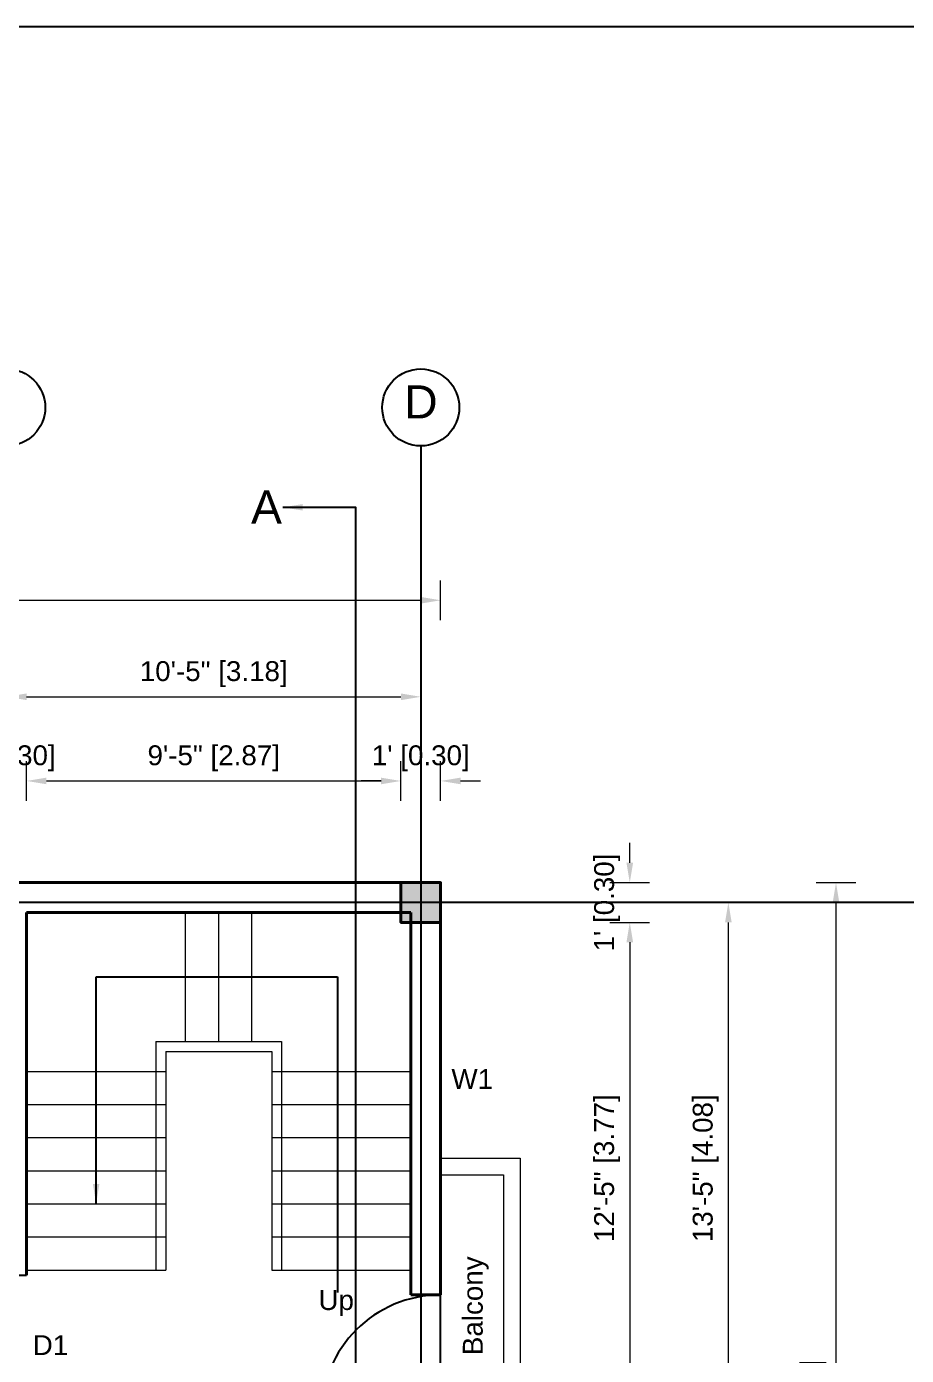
# Model space of a CAD drawing. Header units: feet. Extents: x 28652 to 66086, y -6769 to -640.
# Drawn here: x 45997.6 to 46263.2, y -1318.7 to -917.3 of the extents above; entities that cross this region are included whole.
import ezdxf

# ---------------------------------------------------------------- set-up
doc = ezdxf.new("R2010")
doc.units = ezdxf.units.FT
doc.header["$LTSCALE"] = 50
doc.header["$MEASUREMENT"] = 0
doc.header["$PDMODE"] = 34
doc.linetypes.add('CENTER', pattern=[2, 1.25, -0.25, 0.25, -0.25])
for name, color, linetype in [('CL', 253, 'CENTER'), ('Door & Windows', 92, 'Continuous'), ('Hatch', 30, 'Continuous'), ('Section', 4, 'Continuous'), ('Text', 7, 'Continuous')]:
    doc.layers.add(name, color=color, linetype=linetype)
for name, color, linetype, lineweight in [('COLUMN', 145, 'Continuous', 40), ('DIMENSION', 142, 'Continuous', 13), ('stair', 140, 'Continuous', 18), ('wall', 6, 'Continuous', 40)]:
    doc.layers.add(name, color=color, linetype=linetype, lineweight=lineweight)
doc.styles.add('1@1000', font='arial.ttf', dxfattribs={"height": 60})
doc.styles.add('dimension', font='arial.ttf')
doc.dimstyles.new('1@100', dxfattribs={"dimscale": 0.1, "dimtxt": 60, "dimasz": 60, "dimexe": 60, "dimexo": 0, "dimgap": 30, "dimtad": 1, "dimdec": 0, "dimzin": 0, "dimdsep": 46, "dimlunit": 4, "dimtxsty": 'dimension', "dimcen": 0, "dimclrd": 256, "dimclre": 256, "dimclrt": 256, "dimadec": 0, "dimazin": 0, "dimtfac": 1, "dimtdec": 0, "dimtix": 1, "dimtofl": 0, "dimtmove": 0, "dimatfit": 3, "dimfxl": 60, "dimfxlon": 1, "dimtfillclr": 256, "dimtolj": 1, "dimtzin": 0, "dimlwd": -1, "dimlwe": -1, "dimarcsym": 0})

# ---------------------------------------------------------------- blocks, each defined once
blk = doc.blocks.new('column')
at = {"layer": 'Hatch'}
h = blk.add_hatch(color=256, dxfattribs=at)
h.dxf.hatch_style = 1
h.paths.add_polyline_path([(5267.64, 489.18), (5279.64, 489.18), (5279.64, 501.18), (5267.64, 501.18)])
at = {"layer": 'COLUMN'}
blk.add_lwpolyline([(5267.64, 501.18), (5279.64, 501.18), (5279.64, 489.18), (5267.64, 489.18)], close=True, dxfattribs=at)
blk = doc.blocks.new('*D224')
at = {"layer": 'Defpoints', "color": 0, "transparency": 16777216}
for p in [(45997.57, -1145.16), (45985.57, -1184.88), (45997.57, -1184.88)]:
    blk.add_point(p, dxfattribs=at)
at = {"layer": 'DIMENSION', "transparency": 16777216}
for p, q in [((45985.57, -1151.16), (45985.57, -1139.16)), ((45997.57, -1151.16), (45997.57, -1139.16)), ((45979.57, -1145.16), (45973.57, -1145.16)), ((46003.57, -1145.16), (46009.57, -1145.16))]:
    blk.add_line(p, q, dxfattribs=at)
for points in [[(45979.57, -1144.16), (45979.57, -1146.16), (45985.57, -1145.16)], [(46003.57, -1144.16), (46003.57, -1146.16), (45997.57, -1145.16)]]:
    blk.add_solid(points, dxfattribs=at)
at = {"layer": 'DIMENSION', "transparency": 16777216, "insert": (45991.57, -1138.31), "char_height": 6, "attachment_point": 5, "style": 'dimension'}
blk.add_mtext("\\A1;1' [0.30]", dxfattribs=at)
blk = doc.blocks.new('*D225')
at = {"layer": 'Defpoints', "color": 0, "transparency": 16777216}
for p in [(46110.57, -1145.16), (45997.57, -1184.88), (46110.57, -1184.88)]:
    blk.add_point(p, dxfattribs=at)
at = {"layer": 'DIMENSION', "transparency": 16777216}
for p, q in [((45997.57, -1151.16), (45997.57, -1139.16)), ((46110.57, -1151.16), (46110.57, -1139.16)), ((46003.57, -1145.16), (46104.57, -1145.16))]:
    blk.add_line(p, q, dxfattribs=at)
for points in [[(46003.57, -1144.16), (46003.57, -1146.16), (45997.57, -1145.16)], [(46104.57, -1144.16), (46104.57, -1146.16), (46110.57, -1145.16)]]:
    blk.add_solid(points, dxfattribs=at)
at = {"layer": 'DIMENSION', "transparency": 16777216, "insert": (46054.07, -1138.31), "char_height": 6, "attachment_point": 5, "style": 'dimension'}
blk.add_mtext('\\A1;9\'-5" [2.87]', dxfattribs=at)
blk = doc.blocks.new('*D226')
at = {"layer": 'Defpoints', "color": 0, "transparency": 16777216}
for p in [(46122.57, -1145.16), (46110.57, -1184.88), (46122.57, -1184.88)]:
    blk.add_point(p, dxfattribs=at)
at = {"layer": 'DIMENSION', "transparency": 16777216}
for p, q in [((46110.57, -1151.16), (46110.57, -1139.16)), ((46122.57, -1151.16), (46122.57, -1139.16)), ((46104.57, -1145.16), (46098.57, -1145.16)), ((46128.57, -1145.16), (46134.57, -1145.16))]:
    blk.add_line(p, q, dxfattribs=at)
for points in [[(46104.57, -1144.16), (46104.57, -1146.16), (46110.57, -1145.16)], [(46128.57, -1144.16), (46128.57, -1146.16), (46122.57, -1145.16)]]:
    blk.add_solid(points, dxfattribs=at)
at = {"layer": 'DIMENSION', "transparency": 16777216, "insert": (46116.57, -1138.31), "char_height": 6, "attachment_point": 5, "style": 'dimension'}
blk.add_mtext("\\A1;1' [0.30]", dxfattribs=at)
blk = doc.blocks.new('*D229')
at = {"layer": 'Defpoints', "color": 0, "transparency": 16777216}
for p in [(46116.57, -1119.74), (45991.57, -1175.88), (46116.57, -1175.88)]:
    blk.add_point(p, dxfattribs=at)
at = {"layer": 'DIMENSION', "transparency": 16777216}
for p, q in [((45991.57, -1125.74), (45991.57, -1113.74)), ((46116.57, -1125.74), (46116.57, -1113.74)), ((45997.57, -1119.74), (46110.57, -1119.74))]:
    blk.add_line(p, q, dxfattribs=at)
for points in [[(45997.57, -1118.74), (45997.57, -1120.74), (45991.57, -1119.74)], [(46110.57, -1118.74), (46110.57, -1120.74), (46116.57, -1119.74)]]:
    blk.add_solid(points, dxfattribs=at)
at = {"layer": 'DIMENSION', "transparency": 16777216, "insert": (46054.07, -1112.89), "char_height": 6, "attachment_point": 5, "style": 'dimension'}
blk.add_mtext('\\A1;10\'-5" [3.18]', dxfattribs=at)
blk = doc.blocks.new('*D230')
at = {"layer": 'Defpoints', "color": 0, "transparency": 16777216}
for p in [(46122.57, -1090.59), (45696.34, -1175.88), (46122.57, -1175.88)]:
    blk.add_point(p, dxfattribs=at)
at = {"layer": 'DIMENSION', "transparency": 16777216}
for p, q in [((45696.34, -1096.59), (45696.34, -1084.59)), ((46122.57, -1096.59), (46122.57, -1084.59)), ((45702.34, -1090.59), (46116.57, -1090.59))]:
    blk.add_line(p, q, dxfattribs=at)
for points in [[(45702.34, -1089.59), (45702.34, -1091.59), (45696.34, -1090.59)], [(46116.57, -1089.59), (46116.57, -1091.59), (46122.57, -1090.59)]]:
    blk.add_solid(points, dxfattribs=at)
at = {"layer": 'DIMENSION', "transparency": 16777216, "insert": (45909.46, -1083.75), "char_height": 6, "attachment_point": 5, "style": 'dimension'}
blk.add_mtext('\\A1;35\'-6" [10.83]', dxfattribs=at)
blk = doc.blocks.new('*D234')
at = {"layer": 'Defpoints', "color": 0, "transparency": 16777216}
for p in [(46122.57, -1175.88), (46122.57, -1187.88), (46179.67, -1187.88)]:
    blk.add_point(p, dxfattribs=at)
at = {"layer": 'DIMENSION', "transparency": 16777216}
for p, q in [((46179.67, -1169.88), (46179.67, -1163.88)), ((46173.67, -1175.88), (46185.67, -1175.88)), ((46173.67, -1187.88), (46185.67, -1187.88)), ((46179.67, -1193.88), (46179.67, -1199.88))]:
    blk.add_line(p, q, dxfattribs=at)
for points in [[(46178.67, -1169.88), (46180.67, -1169.88), (46179.67, -1175.88)], [(46178.67, -1193.88), (46180.67, -1193.88), (46179.67, -1187.88)]]:
    blk.add_solid(points, dxfattribs=at)
at = {"layer": 'DIMENSION', "transparency": 16777216, "insert": (46172.82, -1181.88), "char_height": 6, "attachment_point": 5, "rotation": 90, "style": 'dimension'}
blk.add_mtext("\\A1;1' [0.30]", dxfattribs=at)
blk = doc.blocks.new('*D235')
at = {"layer": 'Defpoints', "color": 0, "transparency": 16777216}
for p in [(46122.57, -1187.88), (46122.57, -1336.41), (46179.67, -1336.41)]:
    blk.add_point(p, dxfattribs=at)
at = {"layer": 'DIMENSION', "transparency": 16777216}
for p, q in [((46173.67, -1187.88), (46185.67, -1187.88)), ((46179.67, -1193.88), (46179.67, -1330.41)), ((46173.67, -1336.41), (46185.67, -1336.41))]:
    blk.add_line(p, q, dxfattribs=at)
for points in [[(46178.67, -1193.88), (46180.67, -1193.88), (46179.67, -1187.88)], [(46178.67, -1330.41), (46180.67, -1330.41), (46179.67, -1336.41)]]:
    blk.add_solid(points, dxfattribs=at)
at = {"layer": 'DIMENSION', "transparency": 16777216, "insert": (46172.82, -1262.14), "char_height": 6, "attachment_point": 5, "rotation": 90, "style": 'dimension'}
blk.add_mtext('\\A1;12\'-5" [3.77]', dxfattribs=at)
blk = doc.blocks.new('*D240')
at = {"layer": 'Defpoints', "color": 0, "transparency": 16777216}
for p in [(46122.57, -1181.88), (46209.43, -1181.88), (46122.57, -1342.41)]:
    blk.add_point(p, dxfattribs=at)
at = {"layer": 'DIMENSION', "transparency": 16777216}
for p, q in [((46203.43, -1181.88), (46215.43, -1181.88)), ((46209.43, -1336.41), (46209.43, -1187.88)), ((46203.43, -1342.41), (46215.43, -1342.41))]:
    blk.add_line(p, q, dxfattribs=at)
for points in [[(46208.43, -1187.88), (46210.43, -1187.88), (46209.43, -1181.88)], [(46208.43, -1336.41), (46210.43, -1336.41), (46209.43, -1342.41)]]:
    blk.add_solid(points, dxfattribs=at)
at = {"layer": 'DIMENSION', "transparency": 16777216, "insert": (46202.59, -1262.14), "char_height": 6, "attachment_point": 5, "rotation": 90, "style": 'dimension'}
blk.add_mtext('\\A1;13\'-5" [4.08]', dxfattribs=at)
blk = doc.blocks.new('*D56')
at = {"layer": 'Defpoints', "color": 0, "transparency": 16777216}
for p in [(46122.57, -1175.88), (46122.57, -1508.94), (46241.92, -1508.94)]:
    blk.add_point(p, dxfattribs=at)
at = {"layer": 'DIMENSION', "transparency": 16777216}
for p, q in [((46235.92, -1175.88), (46247.92, -1175.88)), ((46241.92, -1181.88), (46241.92, -1502.94)), ((46235.92, -1508.94), (46247.92, -1508.94))]:
    blk.add_line(p, q, dxfattribs=at)
for points in [[(46240.92, -1181.88), (46242.92, -1181.88), (46241.92, -1175.88)], [(46240.92, -1502.94), (46242.92, -1502.94), (46241.92, -1508.94)]]:
    blk.add_solid(points, dxfattribs=at)
at = {"layer": 'DIMENSION', "transparency": 16777216, "insert": (46235.07, -1342.41), "char_height": 6, "attachment_point": 5, "rotation": 90, "style": 'dimension'}
blk.add_mtext('\\A1;27\'-9" [8.46]', dxfattribs=at)
blk = doc.blocks.new('D2')
at = {"layer": 'Door & Windows'}
for p, q in [((10005.15, 378.11), (10005.15, 348.11)), ((10005.15, 348.11), (10035.15, 348.11))]:
    blk.add_line(p, q, dxfattribs=at)
blk.add_arc((10005.15, 348.11), 30, 0, 90, dxfattribs=at)

msp = doc.modelspace()

# ---------------------------------------------------------------- linework, layer by layer
for p, q in [((46091.4, -1204.29), (46091.4, -1299.69)), ((45988.57, -1294.41), (45997.57, -1294.41))]:
    msp.add_line(p, q)
msp.add_lwpolyline([(44466.5, -917.3), (47206.87, -917.3), (47206.87, -2658.7), (44466.5, -2658.7)], close=True)
at = {"layer": 'CL', "ltscale": 25}
for p, q in [((46116.57, -1043.98), (46116.57, -1627.93)), ((46278.45, -1181.88), (45539.02, -1181.88))]:
    msp.add_line(p, q, dxfattribs=at)
at = {"layer": 'Section'}
msp.add_lwpolyline([(46085.89, -1062.51), (46096.83, -1062.51), (46096.83, -1618.27), (46083.24, -1618.27)], dxfattribs=at)
at = {"layer": 'stair'}
for p, q in [((46045.57, -1223.88), (46045.57, -1184.88)), ((46055.57, -1223.88), (46055.57, -1184.88)), ((46065.57, -1223.88), (46065.57, -1184.88)), ((46036.57, -1223.88), (46074.57, -1223.88)), ((46036.57, -1223.88), (46036.57, -1292.88)), ((46074.57, -1223.88), (46074.57, -1292.88)), ((46039.57, -1226.88), (46071.57, -1226.88)), ((46039.57, -1226.88), (46039.57, -1292.88)), ((46071.57, -1226.88), (46071.57, -1292.88)), ((45997.57, -1232.88), (46039.57, -1232.88)), ((46071.57, -1232.88), (46113.57, -1232.88)), ((45997.57, -1242.88), (46039.57, -1242.88)), ((46071.57, -1242.88), (46113.57, -1242.88)), ((45997.57, -1252.88), (46039.57, -1252.88)), ((46071.57, -1252.88), (46113.57, -1252.88)), ((45997.57, -1262.88), (46039.57, -1262.88)), ((46071.57, -1262.88), (46113.57, -1262.88)), ((45997.57, -1272.88), (46039.57, -1272.88)), ((46071.57, -1272.88), (46113.57, -1272.88)), ((45997.57, -1282.88), (46039.57, -1282.88)), ((46071.57, -1282.88), (46113.57, -1282.88)), ((45997.57, -1292.88), (46039.57, -1292.88)), ((46071.57, -1292.88), (46113.57, -1292.88))]:
    msp.add_line(p, q, dxfattribs=at)
for points in [[(46122.57, -1259.14), (46146.57, -1259.14)], [(46146.57, -1259.14), (46146.57, -1348.41), (46122.57, -1348.41)], [(46122.57, -1264.14), (46141.57, -1264.14), (46141.57, -1343.41), (46122.57, -1343.41)]]:
    msp.add_lwpolyline(points, dxfattribs=at)
at = {"layer": 'Text'}
for centre in [(45991.57, -1032.35), (46116.57, -1032.35)]:
    msp.add_circle(centre, 11.63, dxfattribs=at)
at = {"layer": 'wall'}
for p, q in [((45696.34, -1175.88), (46122.57, -1175.88)), ((46122.57, -1175.88), (46122.57, -1300.41)), ((45997.57, -1184.88), (46113.57, -1184.88)), ((45997.57, -1184.88), (45997.57, -1294.41)), ((46113.57, -1184.88), (46113.57, -1300.41)), ((46113.57, -1300.41), (46122.57, -1300.41))]:
    msp.add_line(p, q, dxfattribs=at)

# ---------------------------------------------------------------- block references
msp.add_blockref('column', (40842.93, -1677.06))
at = {"xscale": 1.2, "yscale": 1.2, "zscale": 1.2, "rotation": 89.99999999999997}
msp.add_blockref('D2', (46540.3, -13342.59), dxfattribs=at)

# ---------------------------------------------------------------- texts
at = {"layer": 'Text', "attachment_point": 1, "style": '1@1000'}
for s, width, insert, char_height in [('D', 152.0107, (46111.58, -1025.67), 10), ('A', 152.0107, (46065.34, -1057.42), 10), ('W1', 73.9895, (46125.83, -1232.19), 6), ('Up', 73.9895, (46085.69, -1298.96), 6), ('D1', 73.9895, (45999.43, -1312.56), 6)]:
    msp.add_mtext_dynamic_manual_height_columns(s, width=width, gutter_width=300, heights=[0], dxfattribs=dict(at, insert=insert, char_height=char_height))
at = {"layer": 'Text', "insert": (46129.27, -1318.59), "char_height": 6, "attachment_point": 1, "rotation": 90, "style": '1@1000'}
msp.add_mtext_dynamic_manual_height_columns('Balcony', width=73.9895, gutter_width=300, heights=[0], dxfattribs=at)

# ---------------------------------------------------------------- dimensions: what is measured, and where the dimension line sits
at = {"layer": 'DIMENSION'}
for base, p1, p2, picture, middle in [((46122.57, -1090.59), (45696.34, -1175.88), (46122.57, -1175.88), '*D230', (45909.46, -1083.75)), ((46116.57, -1119.74), (45991.57, -1175.88), (46116.57, -1175.88), '*D229', (46054.07, -1112.89)), ((45997.57, -1145.16), (45985.57, -1184.88), (45997.57, -1184.88), '*D224', (45991.57, -1138.31)), ((46110.57, -1145.16), (45997.57, -1184.88), (46110.57, -1184.88), '*D225', (46054.07, -1138.31)), ((46122.57, -1145.16), (46110.57, -1184.88), (46122.57, -1184.88), '*D226', (46116.57, -1138.31))]:
    dim = msp.add_linear_dim(base=base, p1=p1, p2=p2, dimstyle='1@100', override={"dimtmove": 1}, dxfattribs=at)
    dim.commit()
    dim.dimension.update_dxf_attribs({"geometry": picture, "text_midpoint": middle})
for base, p1, p2, picture, middle in [((46179.67, -1187.88), (46122.57, -1175.88), (46122.57, -1187.88), '*D234', (46172.82, -1181.88)), ((46241.92, -1508.94), (46122.57, -1175.88), (46122.57, -1508.94), '*D56', (46235.07, -1342.41)), ((46209.43, -1181.88), (46122.57, -1342.41), (46122.57, -1181.88), '*D240', (46202.59, -1262.14)), ((46179.67, -1336.41), (46122.57, -1187.88), (46122.57, -1336.41), '*D235', (46172.82, -1262.14))]:
    dim = msp.add_linear_dim(base=base, p1=p1, p2=p2, angle=90, dimstyle='1@100', override={"dimtmove": 1}, dxfattribs=at)
    dim.commit()
    dim.dimension.update_dxf_attribs({"geometry": picture, "text_midpoint": middle})

# ---------------------------------------------------------------- leaders
msp.add_leader([(46018.57, -1272.88), (46018.57, -1204.29), (46091.4, -1204.29)], dimstyle='1@100', override={"dimgap": 30, "dimtad": 0})
at = {"layer": 'Section'}
msp.add_leader([(46074.95, -1062.51), (46096.83, -1062.51)], dimstyle='1@100', override={"dimgap": 30, "dimtad": 0}, dxfattribs=at)

doc.saveas('drawing.dxf')
